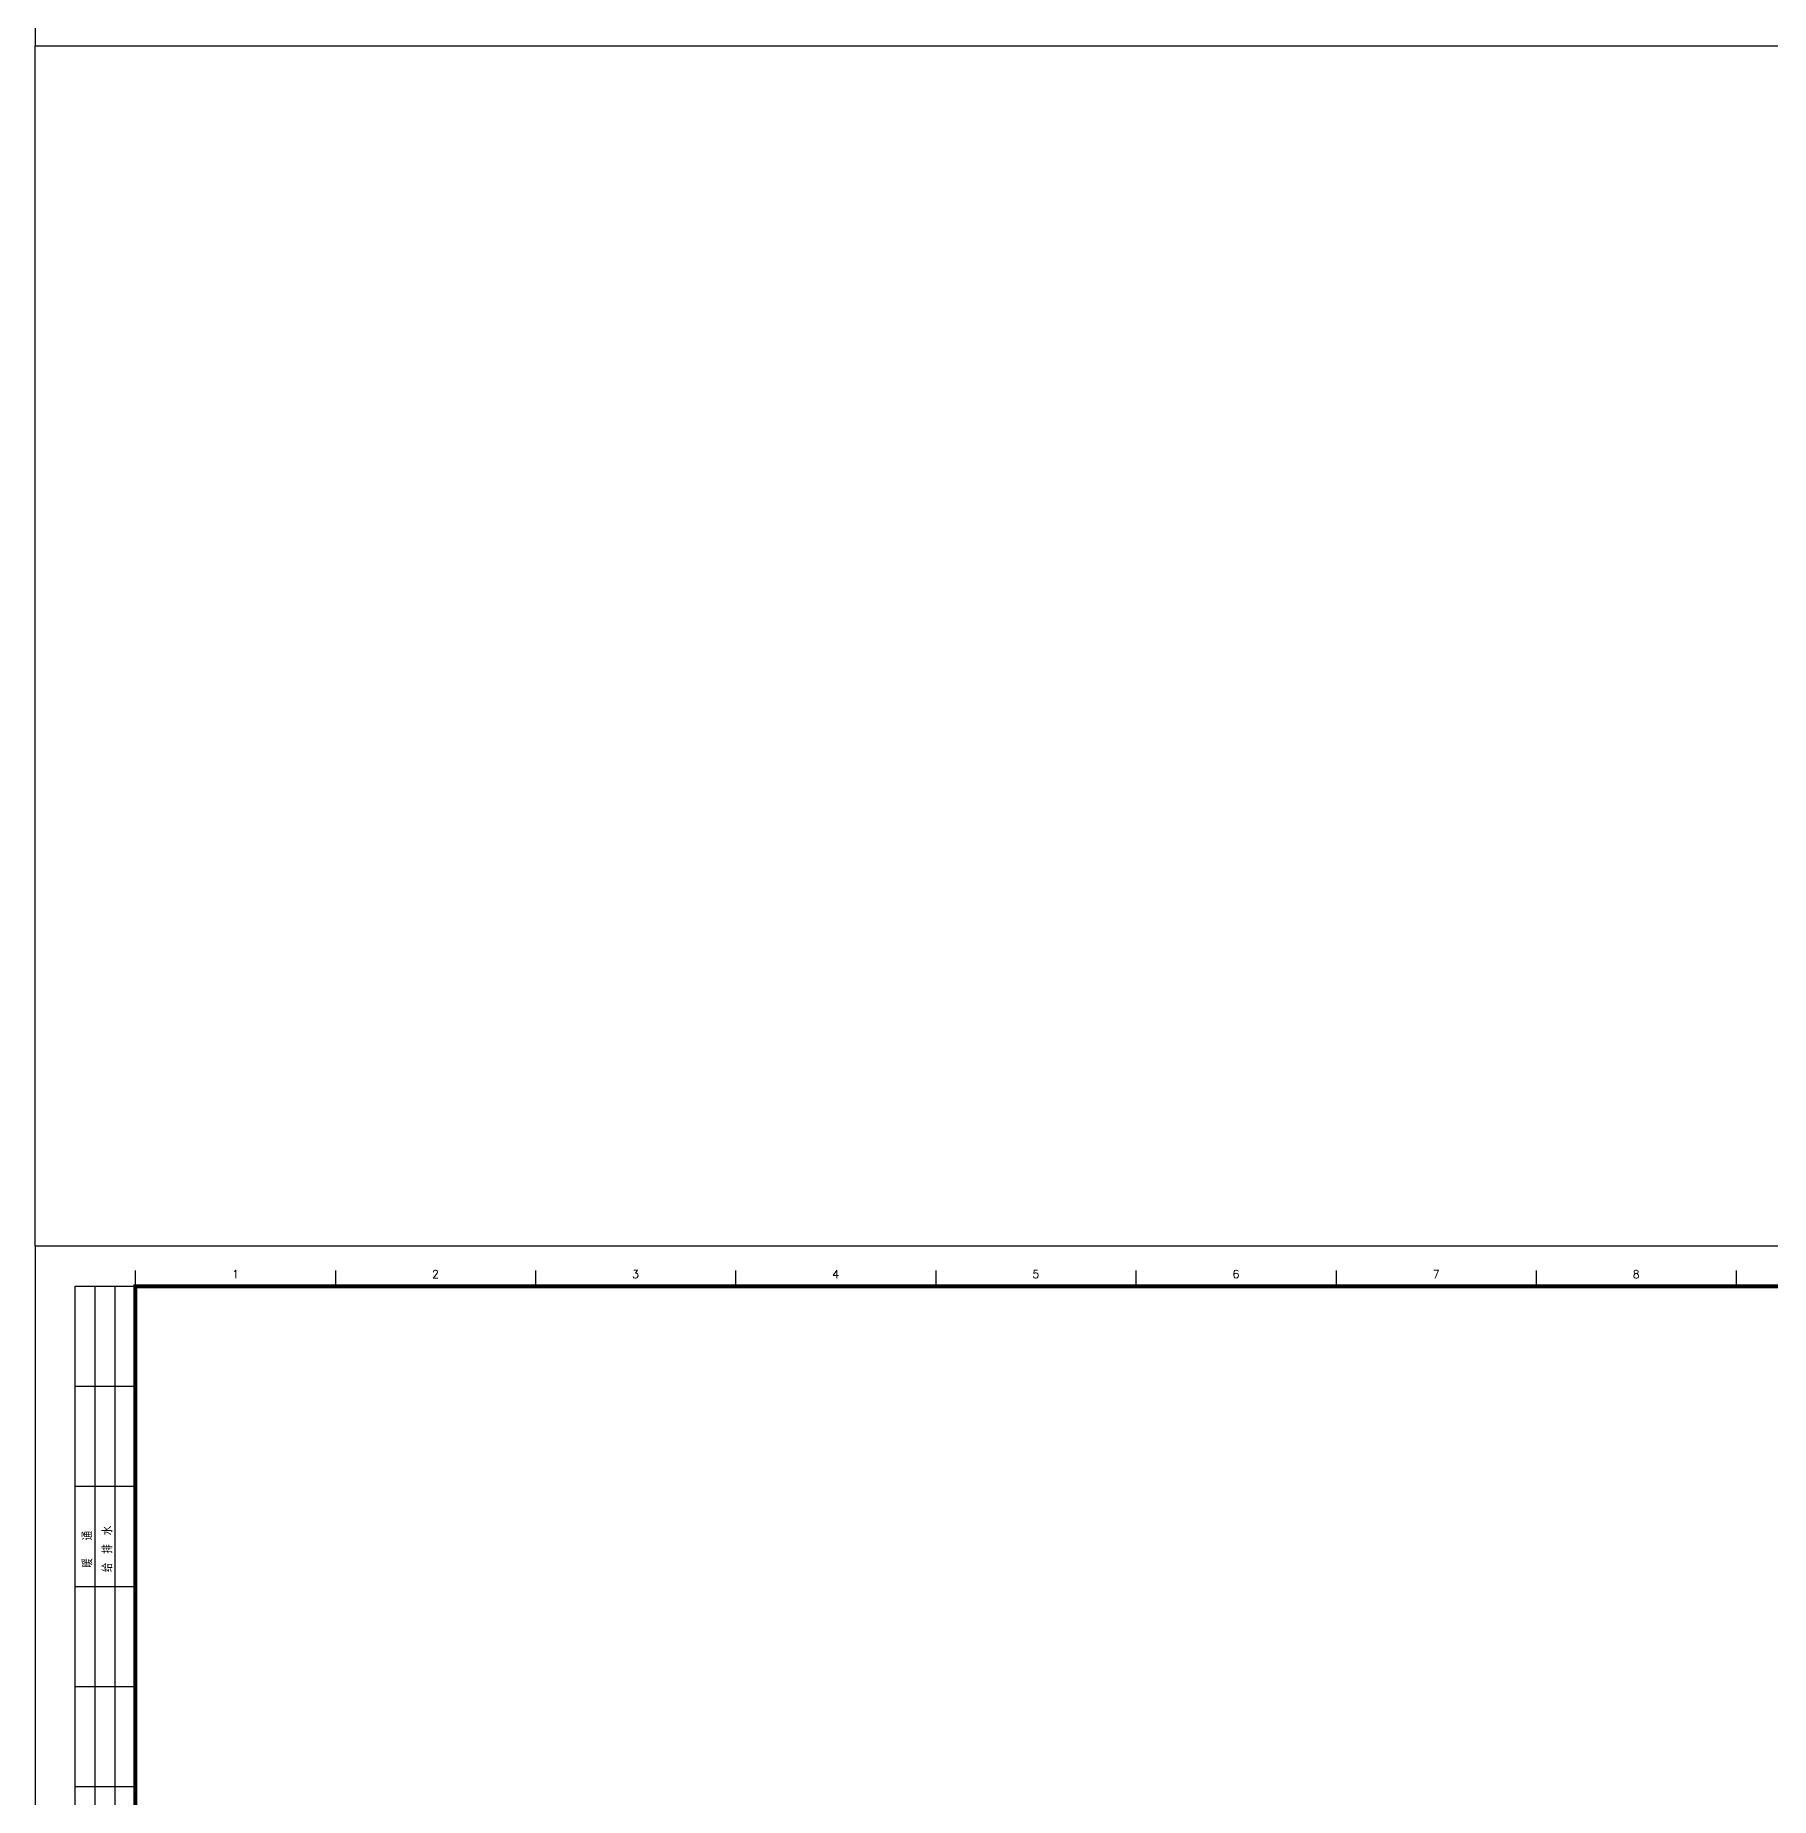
# Model space of a CAD drawing. Header units: inches. Extents: x 0 to 508000, y 0 to 738838.
# Drawn here: x 113500 to 156862, y 382755 to 426803 of the extents above; entities that cross this region are included whole.
import ezdxf
from ezdxf.enums import TextEntityAlignment as Align

# ---------------------------------------------------------------- set-up
doc = ezdxf.new("R2010")
doc.units = ezdxf.units.IN
doc.header["$LTSCALE"] = 1000
doc.header["$MEASUREMENT"] = 0
doc.layers.get('0').update_dxf_attribs({"true_color": 0xffffff})
doc.layers.add('TK', color=7, linetype='Continuous', true_color=0xffffff)
doc.layers.add('ZG-图框层', color=4, linetype='Continuous', true_color=0x00ffff)
doc.styles.add('CCIAD-图框(会签栏)', font='txt.shx', dxfattribs={"height": 0.2, "bigfont": 'gbcbig.shx'})
doc.styles.add('ISOCP', font='txt.shx', dxfattribs={"height": 0.2, "bigfont": 'gbcbig.shx'})

msp = doc.modelspace()

# ---------------------------------------------------------------- linework, layer by layer
at = {"lineweight": -3}
msp.add_line((113500, 396538), (113500, 426538), dxfattribs=at)
at = {"layer": 'TK', "lineweight": -3}
for p, q in [((116000, 395930), (116000, 395538)), ((121000, 395930), (121000, 395538)), ((126000, 395930), (126000, 395538)), ((131000, 395930), (131000, 395538)), ((136000, 395930), (136000, 395538)), ((141000, 395930), (141000, 395538)), ((146000, 395930), (146000, 395538)), ((151000, 395930), (151000, 395538)), ((156000, 395930), (156000, 395538)), ((114500, 395538), (116000, 395538)), ((114500, 388038), (114500, 395538)), ((115000, 388038), (115000, 395538)), ((115500, 388038), (115500, 395538)), ((116000, 388038), (116000, 395538)), ((114500, 393038), (116000, 393038)), ((114500, 390538), (116000, 390538)), ((114500, 380538), (114500, 388038)), ((114500, 388038), (116000, 388038)), ((114500, 388038), (116000, 388038)), ((115000, 380538), (115000, 388038)), ((115500, 380538), (115500, 388038)), ((116000, 380538), (116000, 388038)), ((114500, 385538), (116000, 385538)), ((114500, 383038), (116000, 383038))]:
    msp.add_line(p, q, dxfattribs=at)
at = {"layer": 'ZG-图框层', "lineweight": -3}
for points in [[(113500, 510638), (113500, 426538), (247300, 426538), (247300, 510638)], [(113500, 396538), (113500, 312438), (247300, 312438), (247300, 396538)]]:
    msp.add_lwpolyline(points, close=True, dxfattribs=at)
at = {"layer": 'ZG-图框层', "lineweight": -3, "const_width": 100}
msp.add_lwpolyline([(116000, 313484), (116000, 395538), (246300, 395538), (246300, 313484)], close=True, dxfattribs=at)

# ---------------------------------------------------------------- texts
at = {"layer": 'TK', "style": 'ISOCP'}
for s, p in [('1', (118500, 395842)), ('2', (123500, 395842)), ('3', (128500, 395842)), ('4', (133500, 395842)), ('5', (138500, 395842)), ('6', (143500, 395842)), ('7', (148500, 395842)), ('8', (153500, 395842))]:
    msp.add_text(s, height=200, dxfattribs=at).set_placement(p, align=Align.MIDDLE_CENTER)
at = {"layer": 'TK', "style": 'CCIAD-图框(会签栏)'}
for s, p in [('暖  通', (114927, 388504)), ('给 排 水', (115427, 388394))]:
    msp.add_text(s, height=250, rotation=90, dxfattribs=at).set_placement(p)

doc.saveas('drawing.dxf')
